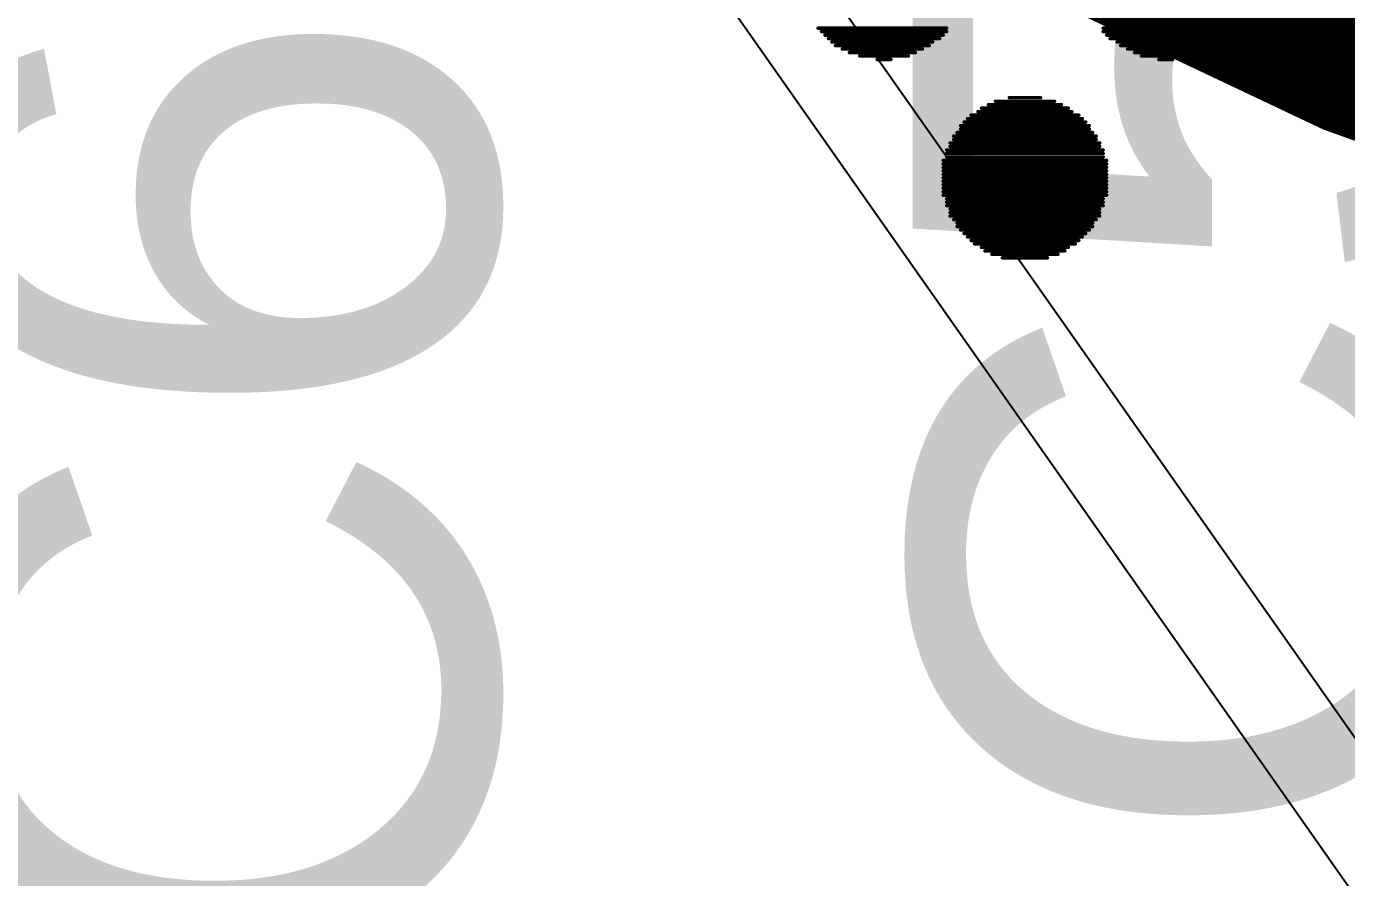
# Model space of a CAD drawing. Header units: inches. Extents: x 0 to 5455, y -5 to 5444.
# Drawn here: x 16.67 to 19.08, y 27.898 to 29.452 of the extents above; entities that cross this region are included whole.
import ezdxf

# ---------------------------------------------------------------- set-up
doc = ezdxf.new("R2010")
doc.units = ezdxf.units.IN
for name, color, linetype in [('Bottom Overlay', 54, 'Continuous'), ('PCBD Notes', 76, 'Continuous'), ('Top Layer', 1, 'Continuous'), ('Top Overlay', 2, 'Continuous')]:
    doc.layers.add(name, color=color, linetype=linetype)
doc.styles.add('Arial', font='', dxfattribs={"height": 0.2})
doc.styles.get('Arial').set_extended_font_data('Arial')

# ---------------------------------------------------------------- blocks, each defined once
blk = doc.blocks.new('FIDUCIAL_IPC_7351A_31')
at = {"layer": 'PCBD Notes'}
blk.add_lwpolyline([(5, 0, 0.254, 0.254, 1), (-5, 0, 0.254, 0.254, 1)], format="xyseb", close=True, dxfattribs=at)
blk = doc.blocks.new('5394DE47_A0E8_4329_8464_7791B7C19310_33')
at = {"layer": 'Bottom Overlay'}
for points in [[(3.3924, -0.0733, 0.00635, 0.00635, 0), (3.3099, -0.0733, 0.00635, 0.00635, 0)], [(3.4432, -0.0987, 0.00635, 0.00635, 0), (3.2591, -0.0987, 0.00635, 0.00635, 0)], [(3.4305, -0.0923, 0.00635, 0.00635, 0), (3.2718, -0.0923, 0.00635, 0.00635, 0)], [(3.4242, -0.086, 0.00635, 0.00635, 0), (3.2781, -0.086, 0.00635, 0.00635, 0)], [(3.4115, -0.0796, 0.00635, 0.00635, 0), (3.2908, -0.0796, 0.00635, 0.00635, 0)], [(3.4623, -0.1177, 0.00635, 0.00635, 0), (3.24, -0.1177, 0.00635, 0.00635, 0)], [(3.4559, -0.1114, 0.00635, 0.00635, 0), (3.2464, -0.1114, 0.00635, 0.00635, 0)], [(3.4496, -0.105, 0.00635, 0.00635, 0), (3.2527, -0.105, 0.00635, 0.00635, 0)], [(3.4813, -0.1431, 0.00635, 0.00635, 0), (3.221, -0.1431, 0.00635, 0.00635, 0)], [(3.475, -0.1304, 0.00635, 0.00635, 0), (3.2273, -0.1304, 0.00635, 0.00635, 0)], [(3.475, -0.1368, 0.00635, 0.00635, 0), (3.2273, -0.1368, 0.00635, 0.00635, 0)], [(3.4686, -0.1241, 0.00635, 0.00635, 0), (3.2337, -0.1241, 0.00635, 0.00635, 0)], [(3.494, -0.1685, 0.00635, 0.00635, 0), (3.2083, -0.1685, 0.00635, 0.00635, 0)], [(3.4877, -0.1495, 0.00635, 0.00635, 0), (3.2146, -0.1495, 0.00635, 0.00635, 0)], [(3.4877, -0.1558, 0.00635, 0.00635, 0), (3.2146, -0.1558, 0.00635, 0.00635, 0)], [(3.4877, -0.1622, 0.00635, 0.00635, 0), (3.2146, -0.1622, 0.00635, 0.00635, 0)], [(3.5004, -0.1876, 0.00635, 0.00635, 0), (3.2019, -0.1876, 0.00635, 0.00635, 0)], [(3.5004, -0.1939, 0.00635, 0.00635, 0), (3.2019, -0.1939, 0.00635, 0.00635, 0)], [(3.494, -0.1749, 0.00635, 0.00635, 0), (3.2083, -0.1749, 0.00635, 0.00635, 0)], [(3.494, -0.1812, 0.00635, 0.00635, 0), (3.2083, -0.1812, 0.00635, 0.00635, 0)], [(3.5004, -0.2003, 0.00635, 0.00635, 0), (3.2019, -0.2003, 0.00635, 0.00635, 0)], [(3.5004, -0.2066, 0.00635, 0.00635, 0), (3.2019, -0.2066, 0.00635, 0.00635, 0)], [(3.5004, -0.213, 0.00635, 0.00635, 0), (3.2019, -0.213, 0.00635, 0.00635, 0)], [(3.5004, -0.2193, 0.00635, 0.00635, 0), (3.2019, -0.2193, 0.00635, 0.00635, 0)], [(3.5004, -0.2257, 0.00635, 0.00635, 0), (3.2019, -0.2257, 0.00635, 0.00635, 0)], [(3.5004, -0.232, 0.00635, 0.00635, 0), (3.2019, -0.232, 0.00635, 0.00635, 0)], [(3.5004, -0.2384, 0.00635, 0.00635, 0), (3.2019, -0.2384, 0.00635, 0.00635, 0)], [(3.5004, -0.2447, 0.00635, 0.00635, 0), (3.2019, -0.2447, 0.00635, 0.00635, 0)], [(3.5004, -0.2511, 0.00635, 0.00635, 0), (3.2019, -0.2511, 0.00635, 0.00635, 0)], [(3.494, -0.2574, 0.00635, 0.00635, 0), (3.2083, -0.2574, 0.00635, 0.00635, 0)], [(3.494, -0.2638, 0.00635, 0.00635, 0), (3.2083, -0.2638, 0.00635, 0.00635, 0)], [(3.494, -0.2701, 0.00635, 0.00635, 0), (3.2083, -0.2701, 0.00635, 0.00635, 0)], [(3.4877, -0.2765, 0.00635, 0.00635, 0), (3.2146, -0.2765, 0.00635, 0.00635, 0)], [(3.4877, -0.2828, 0.00635, 0.00635, 0), (3.2146, -0.2828, 0.00635, 0.00635, 0)], [(3.4813, -0.2892, 0.00635, 0.00635, 0), (3.221, -0.2892, 0.00635, 0.00635, 0)], [(3.4813, -0.2955, 0.00635, 0.00635, 0), (3.221, -0.2955, 0.00635, 0.00635, 0)], [(3.475, -0.3019, 0.00635, 0.00635, 0), (3.2273, -0.3019, 0.00635, 0.00635, 0)], [(3.4686, -0.3082, 0.00635, 0.00635, 0), (3.2337, -0.3082, 0.00635, 0.00635, 0)], [(3.4686, -0.3146, 0.00635, 0.00635, 0), (3.2337, -0.3146, 0.00635, 0.00635, 0)], [(3.4623, -0.3209, 0.00635, 0.00635, 0), (3.24, -0.3209, 0.00635, 0.00635, 0)], [(3.4559, -0.3273, 0.00635, 0.00635, 0), (3.2464, -0.3273, 0.00635, 0.00635, 0)], [(3.4496, -0.3336, 0.00635, 0.00635, 0), (3.2527, -0.3336, 0.00635, 0.00635, 0)], [(3.4369, -0.34, 0.00635, 0.00635, 0), (3.2654, -0.34, 0.00635, 0.00635, 0)], [(3.4305, -0.3463, 0.00635, 0.00635, 0), (3.2718, -0.3463, 0.00635, 0.00635, 0)], [(3.4178, -0.3527, 0.00635, 0.00635, 0), (3.2845, -0.3527, 0.00635, 0.00635, 0)], [(3.4051, -0.359, 0.00635, 0.00635, 0), (3.2972, -0.359, 0.00635, 0.00635, 0)], [(3.3797, -0.3654, 0.00635, 0.00635, 0), (3.3226, -0.3654, 0.00635, 0.00635, 0)], [(3.1067, -0.4352, 0.00635, 0.00635, 0), (3.0813, -0.4352, 0.00635, 0.00635, 0)], [(3.621, -0.4352, 0.00635, 0.00635, 0), (3.5956, -0.4352, 0.00635, 0.00635, 0)], [(3.1765, -0.4606, 0.00635, 0.00635, 0), (3.0051, -0.4606, 0.00635, 0.00635, 0)], [(3.1638, -0.4543, 0.00635, 0.00635, 0), (3.0178, -0.4543, 0.00635, 0.00635, 0)], [(3.1511, -0.4479, 0.00635, 0.00635, 0), (3.0305, -0.4479, 0.00635, 0.00635, 0)], [(3.1384, -0.4416, 0.00635, 0.00635, 0), (3.0495, -0.4416, 0.00635, 0.00635, 0)], [(3.6972, -0.4606, 0.00635, 0.00635, 0), (3.5258, -0.4606, 0.00635, 0.00635, 0)], [(3.6845, -0.4543, 0.00635, 0.00635, 0), (3.5385, -0.4543, 0.00635, 0.00635, 0)], [(3.6718, -0.4479, 0.00635, 0.00635, 0), (3.5512, -0.4479, 0.00635, 0.00635, 0)], [(3.6528, -0.4416, 0.00635, 0.00635, 0), (3.5639, -0.4416, 0.00635, 0.00635, 0)], [(3.2019, -0.4797, 0.00635, 0.00635, 0), (2.986, -0.4797, 0.00635, 0.00635, 0)], [(3.1956, -0.4733, 0.00635, 0.00635, 0), (2.9924, -0.4733, 0.00635, 0.00635, 0)], [(3.1829, -0.467, 0.00635, 0.00635, 0), (2.9987, -0.467, 0.00635, 0.00635, 0)], [(3.7163, -0.4797, 0.00635, 0.00635, 0), (3.5004, -0.4797, 0.00635, 0.00635, 0)], [(3.7099, -0.4733, 0.00635, 0.00635, 0), (3.5067, -0.4733, 0.00635, 0.00635, 0)], [(3.7036, -0.467, 0.00635, 0.00635, 0), (3.5194, -0.467, 0.00635, 0.00635, 0)], [(3.2083, -0.4924, 0.00635, 0.00635, 0), (2.9733, -0.4924, 0.00635, 0.00635, 0)], [(3.2083, -0.486, 0.00635, 0.00635, 0), (2.9797, -0.486, 0.00635, 0.00635, 0)], [(3.7226, -0.486, 0.00635, 0.00635, 0), (3.494, -0.486, 0.00635, 0.00635, 0)], [(3.729, -0.4924, 0.00635, 0.00635, 0), (3.494, -0.4924, 0.00635, 0.00635, 0)]]:
    blk.add_lwpolyline(points, format="xyseb", dxfattribs=at)
for points in [[(3.3083, -0.0733, 0.00317, 0.00317, 1), (3.3115, -0.0733, 0.00317, 0.00317, 1)], [(3.3909, -0.0733, 0.00317, 0.00317, 1), (3.394, -0.0733, 0.00317, 0.00317, 1)], [(3.2575, -0.0987, 0.00317, 0.00317, 1), (3.2607, -0.0987, 0.00317, 0.00317, 1)], [(3.2702, -0.0923, 0.00317, 0.00317, 1), (3.2734, -0.0923, 0.00317, 0.00317, 1)], [(3.2766, -0.086, 0.00317, 0.00317, 1), (3.2797, -0.086, 0.00317, 0.00317, 1)], [(3.2893, -0.0796, 0.00317, 0.00317, 1), (3.2924, -0.0796, 0.00317, 0.00317, 1)], [(3.4099, -0.0796, 0.00317, 0.00317, 1), (3.4131, -0.0796, 0.00317, 0.00317, 1)], [(3.4226, -0.086, 0.00317, 0.00317, 1), (3.4258, -0.086, 0.00317, 0.00317, 1)], [(3.429, -0.0923, 0.00317, 0.00317, 1), (3.4321, -0.0923, 0.00317, 0.00317, 1)], [(3.4417, -0.0987, 0.00317, 0.00317, 1), (3.4448, -0.0987, 0.00317, 0.00317, 1)], [(3.2385, -0.1177, 0.00317, 0.00317, 1), (3.2416, -0.1177, 0.00317, 0.00317, 1)], [(3.2448, -0.1114, 0.00317, 0.00317, 1), (3.248, -0.1114, 0.00317, 0.00317, 1)], [(3.2512, -0.105, 0.00317, 0.00317, 1), (3.2543, -0.105, 0.00317, 0.00317, 1)], [(3.448, -0.105, 0.00317, 0.00317, 1), (3.4512, -0.105, 0.00317, 0.00317, 1)], [(3.4544, -0.1114, 0.00317, 0.00317, 1), (3.4575, -0.1114, 0.00317, 0.00317, 1)], [(3.4607, -0.1177, 0.00317, 0.00317, 1), (3.4639, -0.1177, 0.00317, 0.00317, 1)], [(3.2194, -0.1431, 0.00317, 0.00317, 1), (3.2226, -0.1431, 0.00317, 0.00317, 1)], [(3.2258, -0.1304, 0.00317, 0.00317, 1), (3.2289, -0.1304, 0.00317, 0.00317, 1)], [(3.2258, -0.1368, 0.00317, 0.00317, 1), (3.2289, -0.1368, 0.00317, 0.00317, 1)], [(3.2321, -0.1241, 0.00317, 0.00317, 1), (3.2353, -0.1241, 0.00317, 0.00317, 1)], [(3.4671, -0.1241, 0.00317, 0.00317, 1), (3.4702, -0.1241, 0.00317, 0.00317, 1)], [(3.4734, -0.1304, 0.00317, 0.00317, 1), (3.4766, -0.1304, 0.00317, 0.00317, 1)], [(3.4734, -0.1368, 0.00317, 0.00317, 1), (3.4766, -0.1368, 0.00317, 0.00317, 1)], [(3.4798, -0.1431, 0.00317, 0.00317, 1), (3.4829, -0.1431, 0.00317, 0.00317, 1)], [(3.2067, -0.1685, 0.00317, 0.00317, 1), (3.2099, -0.1685, 0.00317, 0.00317, 1)], [(3.2131, -0.1495, 0.00317, 0.00317, 1), (3.2162, -0.1495, 0.00317, 0.00317, 1)], [(3.2131, -0.1558, 0.00317, 0.00317, 1), (3.2162, -0.1558, 0.00317, 0.00317, 1)], [(3.2131, -0.1622, 0.00317, 0.00317, 1), (3.2162, -0.1622, 0.00317, 0.00317, 1)], [(3.4861, -0.1495, 0.00317, 0.00317, 1), (3.4893, -0.1495, 0.00317, 0.00317, 1)], [(3.4861, -0.1558, 0.00317, 0.00317, 1), (3.4893, -0.1558, 0.00317, 0.00317, 1)], [(3.4861, -0.1622, 0.00317, 0.00317, 1), (3.4893, -0.1622, 0.00317, 0.00317, 1)], [(3.4925, -0.1685, 0.00317, 0.00317, 1), (3.4956, -0.1685, 0.00317, 0.00317, 1)], [(3.2004, -0.1876, 0.00317, 0.00317, 1), (3.2035, -0.1876, 0.00317, 0.00317, 1)], [(3.2004, -0.1939, 0.00317, 0.00317, 1), (3.2035, -0.1939, 0.00317, 0.00317, 1)], [(3.2067, -0.1749, 0.00317, 0.00317, 1), (3.2099, -0.1749, 0.00317, 0.00317, 1)], [(3.2067, -0.1812, 0.00317, 0.00317, 1), (3.2099, -0.1812, 0.00317, 0.00317, 1)], [(3.4925, -0.1749, 0.00317, 0.00317, 1), (3.4956, -0.1749, 0.00317, 0.00317, 1)], [(3.4925, -0.1812, 0.00317, 0.00317, 1), (3.4956, -0.1812, 0.00317, 0.00317, 1)], [(3.4988, -0.1876, 0.00317, 0.00317, 1), (3.502, -0.1876, 0.00317, 0.00317, 1)], [(3.4988, -0.1939, 0.00317, 0.00317, 1), (3.502, -0.1939, 0.00317, 0.00317, 1)], [(3.2004, -0.2003, 0.00317, 0.00317, 1), (3.2035, -0.2003, 0.00317, 0.00317, 1)], [(3.2004, -0.2066, 0.00317, 0.00317, 1), (3.2035, -0.2066, 0.00317, 0.00317, 1)], [(3.2004, -0.213, 0.00317, 0.00317, 1), (3.2035, -0.213, 0.00317, 0.00317, 1)], [(3.2004, -0.2193, 0.00317, 0.00317, 1), (3.2035, -0.2193, 0.00317, 0.00317, 1)], [(3.4988, -0.2003, 0.00317, 0.00317, 1), (3.502, -0.2003, 0.00317, 0.00317, 1)], [(3.4988, -0.2066, 0.00317, 0.00317, 1), (3.502, -0.2066, 0.00317, 0.00317, 1)], [(3.4988, -0.213, 0.00317, 0.00317, 1), (3.502, -0.213, 0.00317, 0.00317, 1)], [(3.4988, -0.2193, 0.00317, 0.00317, 1), (3.502, -0.2193, 0.00317, 0.00317, 1)], [(3.2004, -0.2257, 0.00317, 0.00317, 1), (3.2035, -0.2257, 0.00317, 0.00317, 1)], [(3.2004, -0.232, 0.00317, 0.00317, 1), (3.2035, -0.232, 0.00317, 0.00317, 1)], [(3.2004, -0.2384, 0.00317, 0.00317, 1), (3.2035, -0.2384, 0.00317, 0.00317, 1)], [(3.4988, -0.2257, 0.00317, 0.00317, 1), (3.502, -0.2257, 0.00317, 0.00317, 1)], [(3.4988, -0.232, 0.00317, 0.00317, 1), (3.502, -0.232, 0.00317, 0.00317, 1)], [(3.4988, -0.2384, 0.00317, 0.00317, 1), (3.502, -0.2384, 0.00317, 0.00317, 1)], [(3.2004, -0.2447, 0.00317, 0.00317, 1), (3.2035, -0.2447, 0.00317, 0.00317, 1)], [(3.2004, -0.2511, 0.00317, 0.00317, 1), (3.2035, -0.2511, 0.00317, 0.00317, 1)], [(3.2067, -0.2574, 0.00317, 0.00317, 1), (3.2099, -0.2574, 0.00317, 0.00317, 1)], [(3.2067, -0.2638, 0.00317, 0.00317, 1), (3.2099, -0.2638, 0.00317, 0.00317, 1)], [(3.4925, -0.2574, 0.00317, 0.00317, 1), (3.4956, -0.2574, 0.00317, 0.00317, 1)], [(3.4925, -0.2638, 0.00317, 0.00317, 1), (3.4956, -0.2638, 0.00317, 0.00317, 1)], [(3.4988, -0.2447, 0.00317, 0.00317, 1), (3.502, -0.2447, 0.00317, 0.00317, 1)], [(3.4988, -0.2511, 0.00317, 0.00317, 1), (3.502, -0.2511, 0.00317, 0.00317, 1)], [(3.2067, -0.2701, 0.00317, 0.00317, 1), (3.2099, -0.2701, 0.00317, 0.00317, 1)], [(3.2131, -0.2765, 0.00317, 0.00317, 1), (3.2162, -0.2765, 0.00317, 0.00317, 1)], [(3.2131, -0.2828, 0.00317, 0.00317, 1), (3.2162, -0.2828, 0.00317, 0.00317, 1)], [(3.2194, -0.2892, 0.00317, 0.00317, 1), (3.2226, -0.2892, 0.00317, 0.00317, 1)], [(3.4798, -0.2892, 0.00317, 0.00317, 1), (3.4829, -0.2892, 0.00317, 0.00317, 1)], [(3.4861, -0.2765, 0.00317, 0.00317, 1), (3.4893, -0.2765, 0.00317, 0.00317, 1)], [(3.4861, -0.2828, 0.00317, 0.00317, 1), (3.4893, -0.2828, 0.00317, 0.00317, 1)], [(3.4925, -0.2701, 0.00317, 0.00317, 1), (3.4956, -0.2701, 0.00317, 0.00317, 1)], [(3.2194, -0.2955, 0.00317, 0.00317, 1), (3.2226, -0.2955, 0.00317, 0.00317, 1)], [(3.2258, -0.3019, 0.00317, 0.00317, 1), (3.2289, -0.3019, 0.00317, 0.00317, 1)], [(3.2321, -0.3082, 0.00317, 0.00317, 1), (3.2353, -0.3082, 0.00317, 0.00317, 1)], [(3.2321, -0.3146, 0.00317, 0.00317, 1), (3.2353, -0.3146, 0.00317, 0.00317, 1)], [(3.4671, -0.3082, 0.00317, 0.00317, 1), (3.4702, -0.3082, 0.00317, 0.00317, 1)], [(3.4671, -0.3146, 0.00317, 0.00317, 1), (3.4702, -0.3146, 0.00317, 0.00317, 1)], [(3.4734, -0.3019, 0.00317, 0.00317, 1), (3.4766, -0.3019, 0.00317, 0.00317, 1)], [(3.4798, -0.2955, 0.00317, 0.00317, 1), (3.4829, -0.2955, 0.00317, 0.00317, 1)], [(3.2385, -0.3209, 0.00317, 0.00317, 1), (3.2416, -0.3209, 0.00317, 0.00317, 1)], [(3.2448, -0.3273, 0.00317, 0.00317, 1), (3.248, -0.3273, 0.00317, 0.00317, 1)], [(3.2512, -0.3336, 0.00317, 0.00317, 1), (3.2543, -0.3336, 0.00317, 0.00317, 1)], [(3.2639, -0.34, 0.00317, 0.00317, 1), (3.267, -0.34, 0.00317, 0.00317, 1)], [(3.4353, -0.34, 0.00317, 0.00317, 1), (3.4385, -0.34, 0.00317, 0.00317, 1)], [(3.448, -0.3336, 0.00317, 0.00317, 1), (3.4512, -0.3336, 0.00317, 0.00317, 1)], [(3.4544, -0.3273, 0.00317, 0.00317, 1), (3.4575, -0.3273, 0.00317, 0.00317, 1)], [(3.4607, -0.3209, 0.00317, 0.00317, 1), (3.4639, -0.3209, 0.00317, 0.00317, 1)], [(3.2702, -0.3463, 0.00317, 0.00317, 1), (3.2734, -0.3463, 0.00317, 0.00317, 1)], [(3.2829, -0.3527, 0.00317, 0.00317, 1), (3.2861, -0.3527, 0.00317, 0.00317, 1)], [(3.2956, -0.359, 0.00317, 0.00317, 1), (3.2988, -0.359, 0.00317, 0.00317, 1)], [(3.4036, -0.359, 0.00317, 0.00317, 1), (3.4067, -0.359, 0.00317, 0.00317, 1)], [(3.4163, -0.3527, 0.00317, 0.00317, 1), (3.4194, -0.3527, 0.00317, 0.00317, 1)], [(3.429, -0.3463, 0.00317, 0.00317, 1), (3.4321, -0.3463, 0.00317, 0.00317, 1)], [(3.321, -0.3654, 0.00317, 0.00317, 1), (3.3242, -0.3654, 0.00317, 0.00317, 1)], [(3.3782, -0.3654, 0.00317, 0.00317, 1), (3.3813, -0.3654, 0.00317, 0.00317, 1)], [(3.0797, -0.4352, 0.00317, 0.00317, 1), (3.0829, -0.4352, 0.00317, 0.00317, 1)], [(3.1051, -0.4352, 0.00317, 0.00317, 1), (3.1083, -0.4352, 0.00317, 0.00317, 1)], [(3.5941, -0.4352, 0.00317, 0.00317, 1), (3.5972, -0.4352, 0.00317, 0.00317, 1)], [(3.6195, -0.4352, 0.00317, 0.00317, 1), (3.6226, -0.4352, 0.00317, 0.00317, 1)], [(3.0035, -0.4606, 0.00317, 0.00317, 1), (3.0067, -0.4606, 0.00317, 0.00317, 1)], [(3.0162, -0.4543, 0.00317, 0.00317, 1), (3.0194, -0.4543, 0.00317, 0.00317, 1)], [(3.0289, -0.4479, 0.00317, 0.00317, 1), (3.0321, -0.4479, 0.00317, 0.00317, 1)], [(3.048, -0.4416, 0.00317, 0.00317, 1), (3.0511, -0.4416, 0.00317, 0.00317, 1)], [(3.1369, -0.4416, 0.00317, 0.00317, 1), (3.14, -0.4416, 0.00317, 0.00317, 1)], [(3.1496, -0.4479, 0.00317, 0.00317, 1), (3.1527, -0.4479, 0.00317, 0.00317, 1)], [(3.1623, -0.4543, 0.00317, 0.00317, 1), (3.1654, -0.4543, 0.00317, 0.00317, 1)], [(3.175, -0.4606, 0.00317, 0.00317, 1), (3.1781, -0.4606, 0.00317, 0.00317, 1)], [(3.5242, -0.4606, 0.00317, 0.00317, 1), (3.5274, -0.4606, 0.00317, 0.00317, 1)], [(3.5369, -0.4543, 0.00317, 0.00317, 1), (3.5401, -0.4543, 0.00317, 0.00317, 1)], [(3.5496, -0.4479, 0.00317, 0.00317, 1), (3.5528, -0.4479, 0.00317, 0.00317, 1)], [(3.5623, -0.4416, 0.00317, 0.00317, 1), (3.5655, -0.4416, 0.00317, 0.00317, 1)], [(3.6512, -0.4416, 0.00317, 0.00317, 1), (3.6544, -0.4416, 0.00317, 0.00317, 1)], [(3.6703, -0.4479, 0.00317, 0.00317, 1), (3.6734, -0.4479, 0.00317, 0.00317, 1)], [(3.683, -0.4543, 0.00317, 0.00317, 1), (3.6861, -0.4543, 0.00317, 0.00317, 1)], [(3.6957, -0.4606, 0.00317, 0.00317, 1), (3.6988, -0.4606, 0.00317, 0.00317, 1)], [(2.9845, -0.4797, 0.00317, 0.00317, 1), (2.9876, -0.4797, 0.00317, 0.00317, 1)], [(2.9908, -0.4733, 0.00317, 0.00317, 1), (2.994, -0.4733, 0.00317, 0.00317, 1)], [(2.9972, -0.467, 0.00317, 0.00317, 1), (3.0003, -0.467, 0.00317, 0.00317, 1)], [(3.1813, -0.467, 0.00317, 0.00317, 1), (3.1845, -0.467, 0.00317, 0.00317, 1)], [(3.194, -0.4733, 0.00317, 0.00317, 1), (3.1972, -0.4733, 0.00317, 0.00317, 1)], [(3.2004, -0.4797, 0.00317, 0.00317, 1), (3.2035, -0.4797, 0.00317, 0.00317, 1)], [(3.4988, -0.4797, 0.00317, 0.00317, 1), (3.502, -0.4797, 0.00317, 0.00317, 1)], [(3.5052, -0.4733, 0.00317, 0.00317, 1), (3.5083, -0.4733, 0.00317, 0.00317, 1)], [(3.5179, -0.467, 0.00317, 0.00317, 1), (3.521, -0.467, 0.00317, 0.00317, 1)], [(3.702, -0.467, 0.00317, 0.00317, 1), (3.7052, -0.467, 0.00317, 0.00317, 1)], [(3.7084, -0.4733, 0.00317, 0.00317, 1), (3.7115, -0.4733, 0.00317, 0.00317, 1)], [(3.7147, -0.4797, 0.00317, 0.00317, 1), (3.7179, -0.4797, 0.00317, 0.00317, 1)], [(2.9718, -0.4924, 0.00317, 0.00317, 1), (2.9749, -0.4924, 0.00317, 0.00317, 1)], [(2.9781, -0.486, 0.00317, 0.00317, 1), (2.9813, -0.486, 0.00317, 0.00317, 1)], [(3.2067, -0.486, 0.00317, 0.00317, 1), (3.2099, -0.486, 0.00317, 0.00317, 1)], [(3.2067, -0.4924, 0.00317, 0.00317, 1), (3.2099, -0.4924, 0.00317, 0.00317, 1)], [(3.4925, -0.486, 0.00317, 0.00317, 1), (3.4956, -0.486, 0.00317, 0.00317, 1)], [(3.4925, -0.4924, 0.00317, 0.00317, 1), (3.4956, -0.4924, 0.00317, 0.00317, 1)], [(3.7211, -0.486, 0.00317, 0.00317, 1), (3.7242, -0.486, 0.00317, 0.00317, 1)], [(3.7274, -0.4924, 0.00317, 0.00317, 1), (3.7306, -0.4924, 0.00317, 0.00317, 1)]]:
    blk.add_lwpolyline(points, format="xyseb", close=True, dxfattribs=at)

msp = doc.modelspace()

# ---------------------------------------------------------------- linework, layer by layer
at = {"layer": 'Top Layer'}
for p, q in [((19.3828, 27.7442), (17.4456, 30.5)), ((17.3599, 30.335), (19.2178, 27.692))]:
    msp.add_line(p, q, dxfattribs=at)

# ---------------------------------------------------------------- block references
msp.add_blockref('FIDUCIAL_IPC_7351A_31', (21, 34))
at = {"rotation": 180}
msp.add_blockref('5394DE47_A0E8_4329_8464_7791B7C19310_33', (21.844, 28.956), dxfattribs=at)

# ---------------------------------------------------------------- texts
at = {"layer": 'Top Overlay', "style": 'Arial'}
for s, p in [('C5', (19.304, 27.94)), ('C6', (17.526, 27.686))]:
    msp.add_text(s, height=1.016, rotation=90, dxfattribs=at).set_placement(p)

doc.saveas('drawing.dxf')
